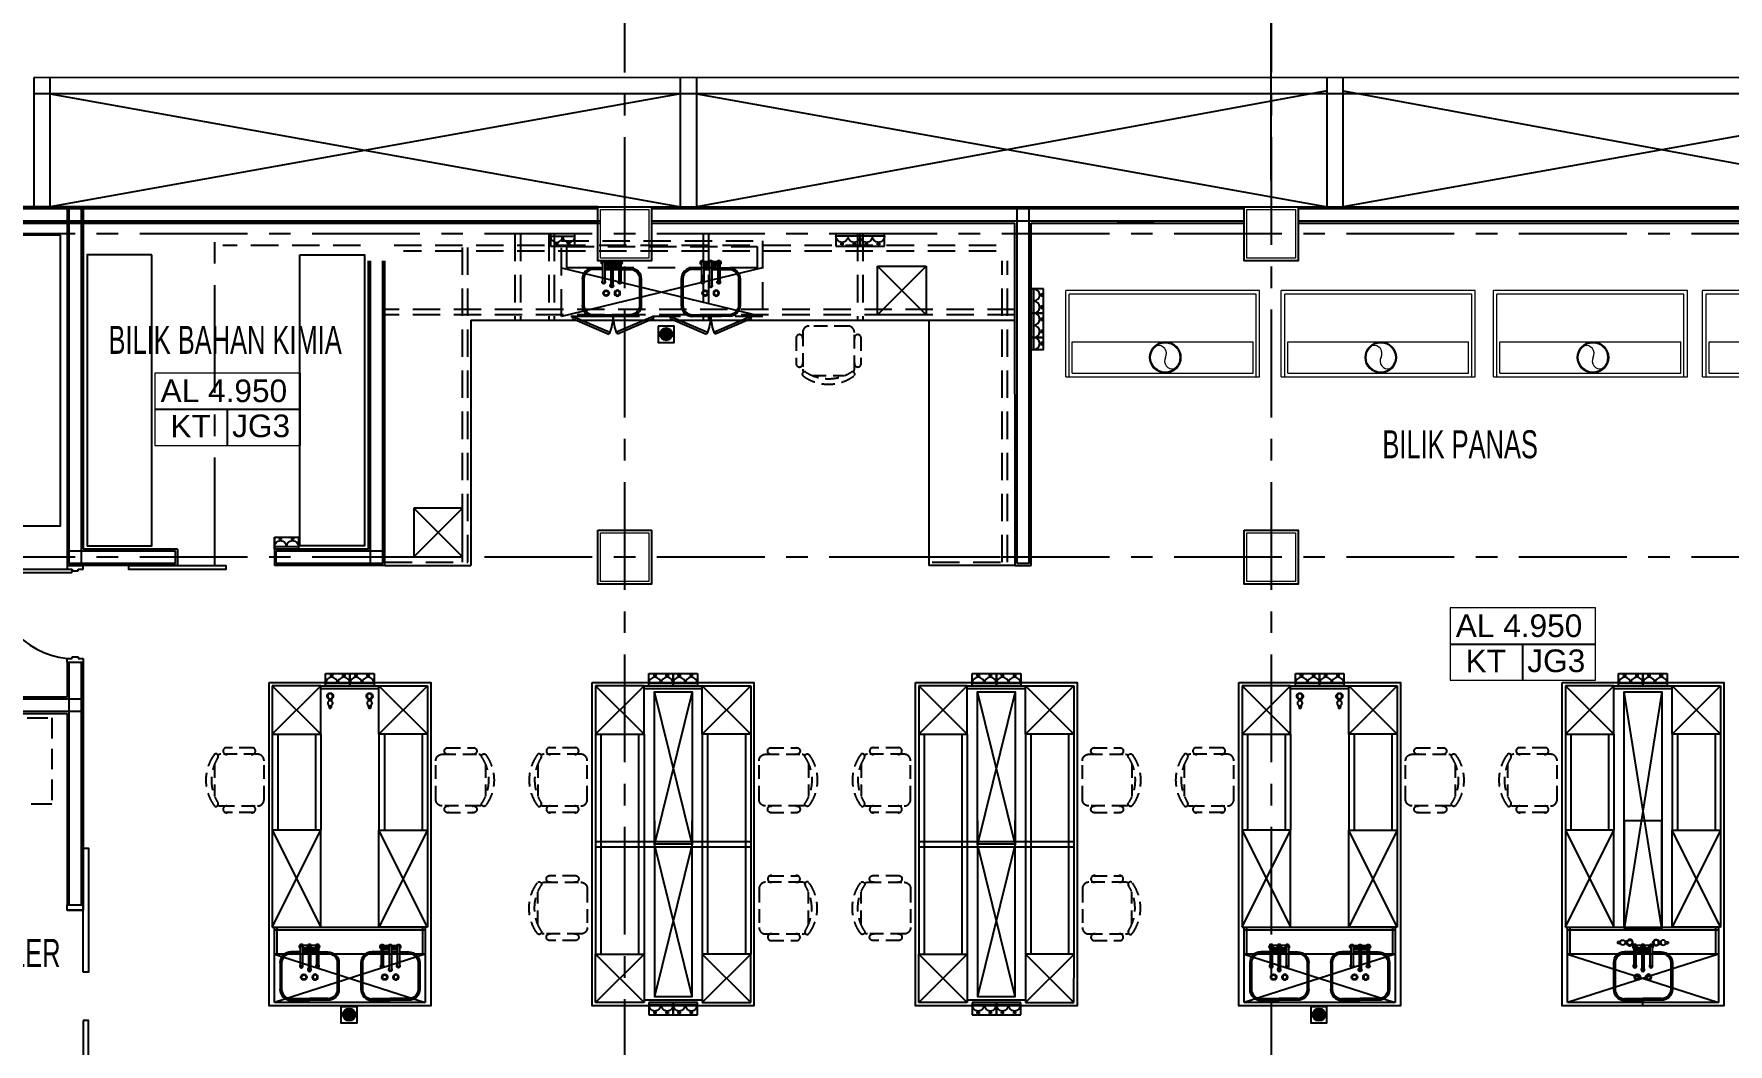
# Model space of a CAD drawing. Header units: millimetres. Extents: x 401562 to 564367, y -269451 to 12039.
# Drawn here: x 477010 to 492733, y -162283 to -152909 of the extents above; entities that cross this region are included whole.
import ezdxf

# ---------------------------------------------------------------- set-up
doc = ezdxf.new("R2010")
doc.units = ezdxf.units.MM
doc.header["$MEASUREMENT"] = 0
for name, pattern in [('CENTER', [2, 1.25, -0.25, 0.25, -0.25]), ('DASHED', [19.05, 12.7, -6.35]), ('DASHED2', [9.525, 6.35, -3.175]), ('HIDDEN', [0.375, 0.25, -0.125])]:
    doc.linetypes.add(name, pattern=pattern)
doc.layers.add('A-DOOR', color=1, linetype='Continuous', lineweight=9)
doc.layers.add('A-FLOR-OTLN', color=6, linetype='Continuous', lineweight=9)
for name, color, linetype in [('Bomba', 1, 'Continuous'), ('C-door', 1, 'Continuous'), ('D1-winglass', 131, 'Continuous'), ('G2-text', 3, 'Continuous'), ('GRID', 9, 'Continuous'), ('GRID LINE', 252, 'Continuous'), ('Hatch-wall', 240, 'Continuous'), ('KODING', 7, 'Continuous'), ('LINE', 1, 'Continuous'), ('PERABUT', 7, 'HIDDEN'), ('ROOF1', 7, 'Continuous'), ('SILING', 8, 'Continuous'), ('TANGGA', 7, 'Continuous'), ('WALL', 3, 'Continuous')]:
    doc.layers.add(name, color=color, linetype=linetype)
doc.styles.add('ARIAL', font='arial.ttf', dxfattribs={"width": 0.65, "height": 1.6})
doc.styles.add('ROMANS', font='romans.shx', dxfattribs={"height": 200})
doc.styles.add('S100-200H', font='romans.shx', dxfattribs={"width": 0.75, "height": 200})
doc.styles.get("Standard").update_dxf_attribs({"font": 'arial.ttf'})
doc.dimstyles.new('DIM-100', dxfattribs={"dimtxt": 200, "dimasz": 300, "dimexe": 200, "dimexo": 50, "dimgap": 100, "dimtad": 1, "dimtoh": 1, "dimdec": 0, "dimzin": 0, "dimdsep": 46, "dimtxsty": 'S100-200H', "dimcen": 0.09, "dimclrt": 2, "dimadec": 0, "dimazin": 0, "dimtfac": 1, "dimtdec": 0, "dimtix": 1, "dimtofl": 0, "dimtmove": 0, "dimatfit": 3, "dimfxl": 1, "dimtolj": 1, "dimtzin": 0, "dimarcsym": 0})

# ---------------------------------------------------------------- blocks, each defined once
blk = doc.blocks.new('A$C1B260A29')
at = {"color": 251, "linetype": 'DASHED', "ltscale": 200}
for p, q in [((450, 450), (0, 450)), ((450, 0), (0, 450)), ((0, 0), (450, 450)), ((0, 450), (0, 0)), ((450, 0), (450, 450)), ((0, 0), (450, 0))]:
    blk.add_line(p, q, dxfattribs=at)
blk = doc.blocks.new('A$C23DE115E')
at = {"color": 251, "linetype": 'DASHED', "ltscale": 200}
for p, q in [((900, 450), (0, 450)), ((900, 0), (0, 450)), ((0, 0), (900, 450)), ((0, 450), (0, 0)), ((900, 0), (900, 450)), ((0, 0), (900, 0))]:
    blk.add_line(p, q, dxfattribs=at)
blk = doc.blocks.new('A$C70506856')
at = {"color": 251, "linetype": 'DASHED', "ltscale": 250}
for p, q in [((0, 700), (1400, 700)), ((0, 0), (0, 700)), ((0, 675), (1400, 675)), ((25, 450), (25, 700)), ((1375, 700), (1375, 450)), ((1400, 700), (1400, 0)), ((1400, 450), (0, 450)), ((0, 450), (1400, 0)), ((1400, 450), (0, 0)), ((1400, 0), (0, 0))]:
    blk.add_line(p, q, dxfattribs=at)
blk = doc.blocks.new('A$C22D05862')
at = {"color": 141}
for p, q in [((0, 34, 163082), (0, 147, 163082)), ((0, 147, 163082), (225, 147, 163082)), ((225, 56, 163082), (0, 56, 163082)), ((225, 34, 163082), (0, 34, 163082)), ((74, 130, 163082), (39, 130, 163082)), ((56, 113, 163082), (56, 147, 163082)), ((187, 130, 163082), (152, 130, 163082)), ((169, 113, 163082), (169, 147, 163082)), ((225, 34, 163082), (225, 147, 163082)), ((225, 147, 163082), (451, 147, 163082)), ((225, 147, 163082), (225, 34, 163082)), ((451, 56, 163082), (225, 56, 163082)), ((451, 34, 163082), (225, 34, 163082)), ((299, 130, 163082), (264, 130, 163082)), ((282, 113, 163082), (282, 147, 163082)), ((412, 130, 163082), (377, 130, 163082)), ((394, 113, 163082), (394, 147, 163082)), ((451, 147, 163082), (451, 34, 163082))]:
    blk.add_line(p, q, dxfattribs=at)
for centre in [(56, 56, 163082), (169, 56, 163082), (282, 56, 163082), (394, 56, 163082)]:
    blk.add_arc(centre, 56.4, 0, 180, dxfattribs=at)
blk = doc.blocks.new('A$C55367BCA')
at = {"color": 141}
for p, q in [((25, 41, 163082), (0, 36, 163082)), ((0, 36, 163082), (0, 22, 163082)), ((25, 17, 163082), (0, 22, 163082)), ((25, 41, 163082), (28, 41, 163082)), ((25, 17, 163082), (28, 17, 163082)), ((93, 41, 163082), (68, 41, 163082)), ((93, 17, 163082), (68, 17, 163082))]:
    blk.add_line(p, q, dxfattribs=at)
for centre in [(48, 29, 163082), (113, 29, 163082)]:
    blk.add_circle(centre, 23.2, dxfattribs=at)
blk.add_arc((113, 29, 163082), 28.9, 203.5782, 156.4218, dxfattribs=at)
blk = doc.blocks.new('A$C5FFD5661')
at = {"layer": 'PERABUT', "color": 1, "linetype": 'Continuous', "ltscale": 0.3}
for p, q in [((188, 497, 163082), (188, 316, 163082)), ((208, 497, 163082), (208, 316, 163082)), ((256, 508, 163082), (216, 508, 163082)), ((216, 487, 163082), (256, 487, 163082)), ((263, 497, 163082), (263, 283, 163082)), ((283, 497, 163082), (283, 283, 163082)), ((331, 508, 163082), (291, 508, 163082)), ((291, 487, 163082), (331, 487, 163082)), ((338, 497, 163082), (338, 316, 163082)), ((358, 497, 163082), (358, 316, 163082)), ((0, 347, 163082), (0, 102, 163082)), ((15, 347, 163082), (15, 102, 163082)), ((188, 450, 163082), (102, 450, 163082)), ((188, 434, 163082), (102, 434, 163082)), ((208, 467, 163082), (263, 467, 163082)), ((263, 450, 163082), (208, 450, 163082)), ((263, 434, 163082), (208, 434, 163082)), ((283, 467, 163082), (338, 467, 163082)), ((338, 450, 163082), (283, 450, 163082)), ((338, 434, 163082), (283, 434, 163082)), ((358, 450, 163082), (444, 450, 163082)), ((358, 434, 163082), (444, 434, 163082)), ((531, 347, 163082), (531, 102, 163082)), ((546, 347, 163082), (546, 102, 163082)), ((102, 15, 163082), (273, 15, 163082)), ((102, 0, 163082), (273, 0, 163082)), ((444, 15, 163082), (273, 15, 163082)), ((444, 0, 163082), (273, 0, 163082))]:
    blk.add_line(p, q, dxfattribs=at)
for centre, radius, start, end in [((198, 497, 163082), 20.3, 300.5463, 239.4537), ((198, 497, 163082), 10.3, 0, 180), ((273, 497, 163082), 20.3, 300.5463, 239.4537), ((273, 497, 163082), 10.3, 0, 180), ((348, 497, 163082), 20.3, 300.5463, 239.4537), ((348, 497, 163082), 10.3, 0, 180), ((198, 316, 163082), 15.3, 132.3724, 47.6276), ((198, 316, 163082), 10.3, 180, 0), ((348, 316, 163082), 15.3, 132.3724, 47.6276), ((348, 316, 163082), 10.3, 180, 0), ((273, 283, 163082), 15.3, 132.3724, 47.6276), ((273, 283, 163082), 10.3, 180, 0)]:
    blk.add_arc(centre, radius, start, end, dxfattribs=at)
for centre, major_axis, start_param, end_param in [((102, 347, 163082), (64.4, -79.7), 2.467014, 4.032266), ((102, 347, 163082), (61.8, 61.8), 0.785398, 2.356194), ((221, 215, 163082), (23.3, 13.6), -1.315067, 4.968118), ((221, 215, 163082), (9.3, 17.7), 4.409671, 10.692856), ((102, 102, 163082), (72.5, -72.5), 3.926991, 5.497787), ((102, 102, 163082), (61.8, -61.8), 3.926991, 5.497787)]:
    blk.add_ellipse(centre, major_axis=major_axis, ratio=1, start_param=start_param, end_param=end_param, dxfattribs=at)
at = {"layer": 'PERABUT', "color": 1, "linetype": 'Continuous', "ltscale": 0.3, "extrusion": (0, 0, -1)}
for centre, major_axis, start_param, end_param in [((444, 347, 163082), (-64.4, -79.7), 2.467014, 4.032266), ((444, 347, 163082), (-61.8, 61.8), 0.785398, 2.356194), ((325, 215, 163082), (-23.3, 13.6), -1.315067, 4.968118), ((325, 215, 163082), (-9.3, 17.7), 4.409671, 10.692856), ((444, 102, 163082), (-72.5, -72.5), 3.926991, 5.497787), ((444, 102, 163082), (-61.8, -61.8), 3.926991, 5.497787)]:
    blk.add_ellipse(centre, major_axis=major_axis, ratio=1, start_param=start_param, end_param=end_param, dxfattribs=at)
blk = doc.blocks.new('A$C38130348')
at = {"layer": 'PERABUT', "color": 9, "linetype": 'DASHED', "ltscale": 10}
for p, q in [((480, 542, 163082), (140, 542, 163082)), ((437, 603, 163082), (182, 603, 163082)), ((540, 122, 163082), (540, 482, 163082)), ((80, 451, 163082), (80, 153, 163082)), ((140, 62, 163082), (480, 62, 163082)), ((437, 1, 163082), (182, 1, 163082))]:
    blk.add_line(p, q, dxfattribs=at)
for centre, radius, start, end in [((400, 302, 163082), 400, 143.1301, 216.8699), ((444, 302, 163082), 393, 147.5758, 212.4242), ((93, 524, 163082), 21.9, 327.9726, 126.6901), ((140, 482, 163082), 60, 90, 117.5844), ((191, 572, 163082), 31.2, 73.7398, 286.2602), ((429, 572, 163082), 31.2, 253.7398, 106.2602), ((480, 482, 163082), 60, 0, 90), ((93, 80, 163082), 21.9, 233.3099, 32.0274), ((140, 122, 163082), 60, 242.4156, 270), ((191, 31, 163082), 31.2, 73.7398, 286.2602), ((429, 31, 163082), 31.2, 253.7398, 106.2602), ((480, 122, 163082), 60, 270, 0)]:
    blk.add_arc(centre, radius, start, end, dxfattribs=at)
blk = doc.blocks.new('A$C3B5D5729')
at = {"color": 141}
for p, q in [((113, 225, 288527), (0, 225, 288527)), ((0, 225, 288527), (0, 0, 288527)), ((0, 225, 288527), (113, 225, 288527)), ((34, 169, 288527), (0, 169, 288527)), ((17, 152, 288527), (17, 186, 288527)), ((90, 0, 288527), (90, 225, 288527)), ((113, 0, 288527), (113, 225, 288527)), ((34, 56, 288527), (0, 56, 288527)), ((17, 39, 288527), (17, 74, 288527)), ((0, 0, 288527), (113, 0, 288527))]:
    blk.add_line(p, q, dxfattribs=at)
for centre in [(90, 169, 288527), (90, 56, 288527)]:
    blk.add_arc(centre, 56.4, 90, 270, dxfattribs=at)
blk = doc.blocks.new('A$C1D291586')
at = {"color": 141}
for p, q in [((147, 564, 163082), (34, 564, 163082)), ((34, 564, 163082), (34, 338, 163082)), ((56, 564, 163082), (56, 338, 163082)), ((113, 507, 163082), (147, 507, 163082)), ((130, 525, 163082), (130, 490, 163082)), ((147, 338, 163082), (147, 564, 163082)), ((34, 338, 163082), (147, 338, 163082)), ((147, 338, 163082), (34, 338, 163082)), ((34, 338, 163082), (34, 113, 163082)), ((56, 338, 163082), (56, 113, 163082)), ((113, 394, 163082), (147, 394, 163082)), ((130, 412, 163082), (130, 377, 163082)), ((147, 113, 163082), (147, 338, 163082)), ((113, 282, 163082), (147, 282, 163082)), ((113, 169, 163082), (147, 169, 163082)), ((130, 299, 163082), (130, 264, 163082)), ((130, 187, 163082), (130, 152, 163082)), ((34, 113, 163082), (147, 113, 163082)), ((56, 113, 163082), (56, 0, 163082)), ((113, 56, 163082), (147, 56, 163082)), ((130, 74, 163082), (130, 39, 163082))]:
    blk.add_line(p, q, dxfattribs=at)
at = {"color": 141, "elevation": 163082}
blk.add_lwpolyline([(34, 0), (147, 0), (147, 113), (34, 113)], close=True, dxfattribs=at)
at = {"color": 141}
for centre in [(56, 507, 163082), (56, 394, 163082), (56, 282, 163082), (56, 169, 163082), (56, 56, 163082)]:
    blk.add_arc(centre, 56.4, 270, 90, dxfattribs=at)
blk = doc.blocks.new('A$C5EC43A5D')
at = {"layer": 'A-DOOR', "color": 1, "ltscale": 250}
for p, q in [((1800, 800, 163082), (0, 800, 163082)), ((0, 800, 163082), (0, 0, 163082)), ((32, 800, 163082), (32, 32, 163082)), ((1767, 800, 163082), (1767, 32, 163082)), ((1800, 800, 163082), (1800, 0, 163082)), ((1739, 765, 163082), (61, 765, 163082)), ((61, 765, 163082), (61, 474, 163082)), ((1739, 765, 163082), (1739, 474, 163082)), ((1739, 474, 163082), (61, 474, 163082)), ((32, 32, 163082), (1767, 32, 163082)), ((0, 0, 163082), (1800, 0, 163082))]:
    blk.add_line(p, q, dxfattribs=at)
at = {"layer": 'A-DOOR', "color": 9, "ltscale": 250}
for radius in [146, 136]:
    blk.add_circle((876, 620, 163082), radius, dxfattribs=at)
for centre, start, end in [((807, 652, 163082), 332.9031, 100.2852), ((941, 583, 163082), 152.9031, 280.2852)]:
    blk.add_arc(centre, 75.3, start, end, dxfattribs=at)
blk = doc.blocks.new('900DOOR')
at = {"layer": 'C-door', "color": 12}
for p, q in [((-67, 855), (-67, 105)), ((-37, 855), (-67, 855)), ((-37, 855), (-37, 150)), ((-900, 150), (-865, 150)), ((-900, 150), (-900, 0)), ((-865, 150), (-865, 103)), ((-865, 103), (-850, 103)), ((-865, 47), (-865, 0)), ((-850, 47), (-865, 47)), ((-850, 103), (-850, 47)), ((-37, 105), (-67, 105)), ((-50, 103), (-50, 47)), ((-35, 103), (-50, 103)), ((-50, 47), (-35, 47)), ((-37, 150), (-37, 105)), ((0, 150), (-35, 150)), ((-35, 150), (-35, 103)), ((-35, 47), (-35, 0)), ((-35, 0), (0, 0)), ((0, 150), (0, 150)), ((0, 150), (0, 0)), ((-865, 0), (-900, 0))]:
    blk.add_line(p, q, dxfattribs=at)
at = {"layer": 'Hatch-wall', "color": 1, "ltscale": 2}
blk.add_arc((-72, 54), 799, 89.6306, 173.0743, dxfattribs=at)
blk = doc.blocks.new('_ArchTick')
at = {"color": 0, "linetype": 'ByBlock', "const_width": 0.15}
blk.add_lwpolyline([(-0.5, -0.5), (0.5, 0.5)], dxfattribs=at)
blk = doc.blocks.new('*D519')
at = {"layer": 'Bomba', "color": 1, "lineweight": -2, "ltscale": 75, "transparency": 16777216}
for p, q in [((468393, -154265), (468393, -150988)), ((520592, -154265), (520592, -150988)), ((468143, -151238), (520842, -151238))]:
    blk.add_line(p, q, dxfattribs=at)
at = {"layer": 'Bomba', "color": 1, "lineweight": -2, "ltscale": 75, "transparency": 16777216, "xscale": 250, "yscale": 250, "zscale": 250, "rotation": 180}
blk.add_blockref('_ArchTick', (468393, -151238), dxfattribs=at)
at = {"layer": 'Bomba', "color": 1, "lineweight": -2, "ltscale": 75, "transparency": 16777216, "xscale": 250, "yscale": 250, "zscale": 250}
blk.add_blockref('_ArchTick', (520592, -151238), dxfattribs=at)
at = {"layer": 'Bomba', "color": 3, "ltscale": 75, "transparency": 16777216, "insert": (488416, -150938), "char_height": 200, "width": 885.71, "attachment_point": 5, "style": 'ROMANS'}
blk.add_mtext('\\A1;52200', dxfattribs=at)
blk = doc.blocks.new('*D640')
at = {"layer": 'Bomba', "color": 1, "lineweight": -2, "ltscale": 75, "transparency": 16777216}
for p, q in [((488493, -154265), (488493, -151554)), ((494492, -154515), (494492, -151554)), ((488243, -151804), (494742, -151804))]:
    blk.add_line(p, q, dxfattribs=at)
at = {"layer": 'Bomba', "color": 1, "lineweight": -2, "ltscale": 75, "transparency": 16777216, "xscale": 250, "yscale": 250, "zscale": 250, "rotation": 180}
blk.add_blockref('_ArchTick', (488493, -151804), dxfattribs=at)
at = {"layer": 'Bomba', "color": 1, "lineweight": -2, "ltscale": 75, "transparency": 16777216, "xscale": 250, "yscale": 250, "zscale": 250}
blk.add_blockref('_ArchTick', (494492, -151804), dxfattribs=at)
at = {"layer": 'Bomba', "color": 3, "ltscale": 75, "transparency": 16777216, "insert": (491507, -151504), "char_height": 200, "width": 695.24, "attachment_point": 5, "style": 'ROMANS'}
blk.add_mtext('\\A1;6000', dxfattribs=at)

msp = doc.modelspace()

# ---------------------------------------------------------------- hatches: boundary and pattern name
at = {"layer": 'ROOF1'}
h = msp.add_hatch(dxfattribs=at)
h.set_pattern_fill('ANSI31', color=9, scale=100, angle=450, style=0)
h.set_pattern_definition([(315, (462253.469, -112903.301), (8.8388348, 8.8388348), [])])
edge = h.paths.add_edge_path()
edge.add_arc((482877.6, -155695), 50, 0, 360)
h = msp.add_hatch(dxfattribs=at)
h.set_pattern_fill('ANSI31', color=9, scale=100, angle=450, style=0)
h.set_pattern_definition([(315, (459311.477, -119217.46), (8.8388348, 8.8388348), [])])
edge = h.paths.add_edge_path()
edge.add_arc((479935.6, -162009.2), 50, 0, 360)
h = msp.add_hatch(dxfattribs=at)
h.set_pattern_fill('ANSI31', color=9, scale=100, angle=450, style=0)
h.set_pattern_definition([(315, (468311.477, -119217.46), (8.8388348, 8.8388348), [])])
edge = h.paths.add_edge_path()
edge.add_arc((488935.6, -162009.2), 50, 0, 360)

# ---------------------------------------------------------------- linework, layer by layer
at = {"color": 9, "linetype": 'DASHED', "ltscale": 20}
for p, q in [((480986.2, -157811.3), (480986.2, -154764.9)), ((481036.2, -157811.3), (481036.2, -154764.9)), ((481474.6, -154764.9), (481474.6, -155564.9)), ((481524.6, -154764.9), (481524.6, -155564.9)), ((481789.6, -154764.9), (481789.6, -155564.9)), ((481839.6, -154764.9), (481839.6, -155564.9)), ((483221.5, -154764.9), (483221.5, -155564.9)), ((483271.5, -154764.9), (483271.5, -155564.9)), ((484653.9, -154764.9), (484653.9, -155564.9)), ((484703.9, -154764.9), (484703.9, -155564.9)), ((480040.7, -154874), (478764.2, -154874)), ((485940, -154874), (480340.3, -154874)), ((485940, -154924), (480441.1, -154924)), ((485994.4, -157811.3), (485994.4, -155014.9)), ((486044.4, -157811.3), (486044.4, -155014.9)), ((486114.5, -155464.9), (480265.6, -155464.9)), ((486114.6, -155514.9), (480265.6, -155514.9)), ((480265.6, -157761.3), (481036.2, -157761.3)), ((480265.6, -157811.3), (481036.2, -157811.3)), ((485345, -157761.2), (486115.6, -157761.2)), ((485345, -157811.2), (486115.6, -157811.2))]:
    msp.add_line(p, q, dxfattribs=at)
at = {"color": 251, "linetype": 'DASHED', "ltscale": 250}
for p, q in [((481906.4, -155080.6), (483772.1, -155530.5)), ((483772.1, -155080.6), (481906.4, -155530.5)), ((479672.4, -158957.3, -163082.3), (480212.4, -158957.3, -163082.3)), ((482672.4, -158957.3, -163082.3), (483212.4, -158957.3, -163082.3)), ((485672.4, -158957.3, -163082.3), (486212.4, -158957.3, -163082.3)), ((488672.4, -158957.3, -163082.3), (489212.4, -158957.3, -163082.3)), ((491672.4, -158957.3, -163082.3), (492212.4, -158957.3, -163082.3)), ((479672.4, -158982.3, -163082.3), (480212.4, -158982.3, -163082.3)), ((482672.4, -158982.3, -163082.3), (483212.4, -158982.3, -163082.3)), ((485672.4, -158982.3, -163082.3), (486212.4, -158982.3, -163082.3)), ((488672.4, -158982.3, -163082.3), (489212.4, -158982.3, -163082.3)), ((491672.4, -158982.3, -163082.3), (492212.4, -158982.3, -163082.3)), ((482672.4, -161872.3, -163082.3), (483212.4, -161872.3, -163082.3)), ((485672.4, -161872.3, -163082.3), (486212.4, -161872.3, -163082.3))]:
    msp.add_line(p, q, dxfattribs=at)
at = {"color": 9}
for p, q in [((482007.5, -155549.6), (482015.8, -155530.5)), ((482007.5, -155549.6), (482345.6, -155696)), ((482015.8, -155530.5), (482353.8, -155676.8)), ((482756.2, -155530.5), (482418.2, -155676.8)), ((482764.5, -155549.6), (482426.5, -155696)), ((482764.5, -155549.6), (482756.2, -155530.5)), ((482914, -155549.6), (482922.3, -155530.5)), ((482914, -155549.6), (483252, -155696)), ((482922.3, -155530.5), (483260.3, -155676.8)), ((483662.7, -155530.5), (483324.7, -155676.8)), ((483671, -155549.6), (483333, -155696)), ((483671, -155549.6), (483662.7, -155530.5)), ((482353.8, -155676.8), (482345.6, -155696)), ((482418.2, -155676.8), (482426.5, -155696)), ((483260.3, -155676.8), (483252, -155696)), ((483324.7, -155676.8), (483333, -155696)), ((479222.4, -159407.3, -163082.3), (479222.4, -160297.3, -163082.3)), ((479272.4, -159407.3, -163082.3), (479272.4, -160297.3, -163082.3)), ((479622.4, -159407.3, -163082.3), (479622.4, -160297.3, -163082.3)), ((479672.4, -159407.3, -163082.3), (479672.4, -160297.3, -163082.3)), ((480212.4, -159407.3, -163082.3), (480212.4, -160297.3, -163082.3)), ((480262.4, -159407.3, -163082.3), (480262.4, -160297.3, -163082.3)), ((480612.4, -159407.3, -163082.3), (480612.4, -160297.3, -163082.3)), ((480662.4, -159407.3, -163082.3), (480662.4, -160297.3, -163082.3)), ((482222.4, -159407.3, -163082.3), (482222.4, -161447.3, -163082.3)), ((482272.4, -159407.3, -163082.3), (482272.4, -161447.3, -163082.3)), ((482622.4, -159407.3, -163082.3), (482622.4, -161447.3, -163082.3)), ((482672.4, -159407.3, -163082.3), (482672.4, -161447.3, -163082.3)), ((483213.1, -159407.2, -163082.3), (483213.1, -161447.7, -163082.3)), ((483262.4, -159407.3, -163082.3), (483262.4, -161447.7, -163082.3)), ((483612.4, -159407.3, -163082.3), (483612.4, -161448.2, -163082.3)), ((483662.4, -159407.3, -163082.3), (483662.4, -161448.3, -163082.3)), ((485222.4, -159407.3, -163082.3), (485222.4, -161447.3, -163082.3)), ((485272.4, -159407.3, -163082.3), (485272.4, -161447.3, -163082.3)), ((485622.4, -159407.3, -163082.3), (485622.4, -161447.3, -163082.3)), ((485672.4, -159407.3, -163082.3), (485672.4, -161447.3, -163082.3)), ((486213.1, -159407.2, -163082.3), (486213.1, -161447.7, -163082.3)), ((486262.4, -159407.3, -163082.3), (486262.4, -161447.7, -163082.3)), ((486612.4, -159407.3, -163082.3), (486612.4, -161448.2, -163082.3)), ((486662.4, -159407.3, -163082.3), (486662.4, -161448.3, -163082.3)), ((488222.4, -159407.3, -163082.3), (488222.4, -160297.3, -163082.3)), ((488272.4, -159407.3, -163082.3), (488272.4, -160297.3, -163082.3)), ((488622.4, -159407.3, -163082.3), (488622.4, -160297.3, -163082.3)), ((488672.4, -159407.3, -163082.3), (488672.4, -160297.3, -163082.3)), ((489212.4, -159407.3, -163082.3), (489212.4, -160297.3, -163082.3)), ((489262.4, -159407.3, -163082.3), (489262.4, -160297.3, -163082.3)), ((489612.4, -159407.3, -163082.3), (489612.4, -160297.3, -163082.3)), ((489662.4, -159407.3, -163082.3), (489662.4, -160297.3, -163082.3)), ((491222.4, -159407.3, -163082.3), (491222.4, -160297.3, -163082.3)), ((491272.4, -159407.3, -163082.3), (491272.4, -160297.3, -163082.3)), ((491622.4, -159407.3, -163082.3), (491622.4, -160297.3, -163082.3)), ((491672.4, -159407.3, -163082.3), (491672.4, -160297.3, -163082.3)), ((492212.4, -159407.3, -163082.3), (492212.4, -160297.3, -163082.3)), ((492262.4, -159407.3, -163082.3), (492262.4, -160297.3, -163082.3)), ((492612.4, -159407.3, -163082.3), (492612.4, -160297.3, -163082.3)), ((492662.4, -159407.3, -163082.3), (492662.4, -160297.3, -163082.3)), ((482222.4, -160402.3, -163082.3), (483662.4, -160402.3, -163082.3)), ((482222.4, -160452.3, -163082.3), (483662.4, -160452.3, -163082.3)), ((485222.4, -160402.3, -163082.3), (486662.4, -160402.3, -163082.3)), ((485222.4, -160452.3, -163082.3), (486662.4, -160452.3, -163082.3))]:
    msp.add_line(p, q, dxfattribs=at)
at = {"color": 30}
for p, q in [((483117.9, -159014.8, -163082.3), (482767.9, -160427.3, -163082.3)), ((483117.9, -160427.3, -163082.3), (482767.9, -159014.8, -163082.3)), ((486117.9, -159014.8, -163082.3), (485767.9, -160427.3, -163082.3)), ((486117.9, -160427.3, -163082.3), (485767.9, -159014.8, -163082.3)), ((492117.9, -159014.8, -163082.3), (491767.9, -161209.8, -163082.3)), ((492117.9, -161209.8, -163082.3), (491767.9, -159014.8, -163082.3)), ((482767.9, -160209.8, -163082.3), (482767.9, -161209.8, -163082.3)), ((483117.9, -161209.8, -163082.3), (483117.9, -160209.8, -163082.3)), ((485767.9, -160209.8, -163082.3), (485767.9, -161209.8, -163082.3)), ((486117.9, -161209.8, -163082.3), (486117.9, -160209.8, -163082.3)), ((492117.9, -160209.8, -163082.3), (491767.9, -160209.8, -163082.3)), ((491767.9, -160209.8, -163082.3), (491767.9, -161209.8, -163082.3)), ((492117.9, -161209.8, -163082.3), (492117.9, -160209.8, -163082.3)), ((483117.9, -161839.8, -163082.3), (482767.9, -160427.3, -163082.3)), ((483117.9, -160427.3, -163082.3), (482767.9, -161839.8, -163082.3)), ((486117.9, -161839.8, -163082.3), (485767.9, -160427.3, -163082.3)), ((486117.9, -160427.3, -163082.3), (485767.9, -161839.8, -163082.3))]:
    msp.add_line(p, q, dxfattribs=at)
at = {"color": 9, "linetype": 'DASHED', "ltscale": 20}
for points in [[(483772.1, -155530.5), (481906.4, -155530.5), (481906.4, -154830.6), (483772.1, -154830.6)], [(483722.1, -155080.6), (481956.4, -155080.6), (481956.4, -154880.6), (483722.1, -154880.6)]]:
    msp.add_lwpolyline(points, close=True, dxfattribs=at)
at = {"color": 4, "elevation": -163082.3}
for points in [[(479192.4, -158927.3), (480692.4, -158927.3), (480692.4, -161927.3), (479192.4, -161927.3)], [(482192.4, -158927.3), (483692.4, -158927.3), (483692.4, -161927.3), (482192.4, -161927.3)], [(485192.4, -158927.3), (486692.4, -158927.3), (486692.4, -161927.3), (485192.4, -161927.3)], [(488192.4, -158927.3), (489692.4, -158927.3), (489692.4, -161927.3), (488192.4, -161927.3)], [(491192.4, -158927.3), (492692.4, -158927.3), (492692.4, -161927.3), (491192.4, -161927.3)]]:
    msp.add_lwpolyline(points, close=True, dxfattribs=at)
at = {"color": 30, "elevation": -163082.3}
for points in [[(482767.9, -160427.3), (482767.9, -159014.8), (483117.9, -159014.8), (483117.9, -160427.3)], [(485767.9, -160427.3), (485767.9, -159014.8), (486117.9, -159014.8), (486117.9, -160427.3)], [(491767.9, -161209.8), (491767.9, -159014.8), (492117.9, -159014.8), (492117.9, -161209.8)], [(482767.9, -160427.3), (482767.9, -161839.8), (483117.9, -161839.8), (483117.9, -160427.3)], [(485767.9, -160427.3), (485767.9, -161839.8), (486117.9, -161839.8), (486117.9, -160427.3)]]:
    msp.add_lwpolyline(points, close=True, dxfattribs=at)
at = {"color": 9}
for centre, start, end in [((481995, -155530.5), 336.5897, 0), ((482777, -155530.5), 180, 203.4103), ((482901.5, -155530.5), 336.5897, 0), ((483683.5, -155530.5), 180, 203.4103)]:
    msp.add_arc(centre, 391, start, end, dxfattribs=at)
at = {"layer": 'A-FLOR-OTLN', "color": 6, "linetype": 'Continuous', "ltscale": 12}
for points in [[(482267, -154539.9), (482718.1, -154539.9), (482718.1, -154989.9), (482267, -154989.9)], [(488267, -154539.9), (488718.1, -154539.9), (488718.1, -154989.9), (488267, -154989.9)], [(482267, -157539.9), (482718.1, -157539.9), (482718.1, -157989.9), (482267, -157989.9)], [(488267, -157539.9), (488718.1, -157539.9), (488718.1, -157989.9), (488267, -157989.9)]]:
    msp.add_lwpolyline(points, close=True, dxfattribs=at)
at = {"layer": 'GRID', "linetype": 'CENTER', "ltscale": 800}
for p, q in [((482492, -150667.4), (482491.7, -178764.9)), ((488492, -150667.4), (488491.7, -178764.9)), ((520591.9, -154764.9), (451392.6, -154764.9)), ((478689.2, -157840.3), (478689.2, -154764.9)), ((520591.9, -157764.9), (451392.6, -157764.9))]:
    msp.add_line(p, q, dxfattribs=at)
at = {"layer": 'GRID'}
for p, q in [((489011.8, -153437.4), (483161.8, -154514.9)), ((489161.9, -153437.5), (495011.8, -154514.9)), ((483011.9, -153465.4), (477161.8, -154514.9)), ((477161.9, -153464.9), (483011.8, -154514.9)), ((483161.9, -153465.4), (489011.7, -154514.9)), ((495011.9, -153466.4), (489161.7, -154514.9))]:
    msp.add_line(p, q, dxfattribs=at)
at = {"layer": 'GRID LINE', "color": 4, "ltscale": 250}
for p, q in [((481065.6, -155564.9), (486114.3, -155564.9)), ((481065.6, -155564.9), (481065.6, -157840.3)), ((485315.6, -155564.9), (485315.6, -157840.3)), ((480265.6, -157840.3), (481065.6, -157840.3)), ((486115.6, -157840.3), (485315.6, -157840.3))]:
    msp.add_line(p, q, dxfattribs=at)
for points in [[(477256.5, -154775.3), (476656.5, -154775.3), (476656.5, -157475.3), (477256.5, -157475.3)], [(478104.4, -154960.6), (477504.4, -154960.6), (477504.4, -157660.6), (478104.4, -157660.6)], [(479479.5, -154960.6), (480079.5, -154960.6), (480079.5, -157660.6), (479479.5, -157660.6)]]:
    msp.add_lwpolyline(points, close=True, dxfattribs=at)
at = {"layer": 'KODING', "color": 1, "linetype": 'Continuous'}
for p, q in [((478132.5, -156391.6), (479483, -156391.6)), ((478807.8, -156726.9), (478807.8, -156391.6)), ((490152.1, -158571.4), (491502.6, -158571.4)), ((490827.4, -158906.7), (490827.4, -158571.4))]:
    msp.add_line(p, q, dxfattribs=at)
at = {"layer": 'KODING', "color": 7, "linetype": 'Continuous', "lineweight": 20}
for points in [[(479483, -156726.9), (479483, -156056.3), (478132.5, -156056.3), (478132.5, -156726.9)], [(491502.6, -158906.7), (491502.6, -158236.1), (490152.1, -158236.1), (490152.1, -158906.7)]]:
    msp.add_lwpolyline(points, close=True, dxfattribs=at)
at = {"layer": 'LINE', "color": 9, "linetype": 'Continuous', "ltscale": 2000}
for p, q in [((477317.6, -154514.9), (477317.6, -157840.3)), ((477467.6, -154514.9), (477467.6, -157690.3)), ((480441.1, -154664.9), (481612.8, -154664.9)), ((480115.6, -157690.3), (480115.6, -155014.9)), ((480265.6, -157840.3), (480265.6, -155014.9)), ((477317.6, -158740.3), (477317.6, -159064.9)), ((477467.6, -158740.3), (477467.6, -160989.9)), ((477317.6, -159064.9, 326164.7), (474467.6, -159064.9, 326164.7)), ((474467.6, -159215, 326164.7), (477317.6, -159215, 326164.7)), ((477317.6, -159215), (477317.6, -160989.9))]:
    msp.add_line(p, q, dxfattribs=at)
at = {"layer": 'LINE', "color": 1}
msp.add_line((491942.4, -161927.3, -163082.3), (491942.4, -161876.1, -163082.3), dxfattribs=at)
at = {"layer": 'LINE', "color": 9, "linetype": 'Continuous', "ltscale": 2000}
for points in [[(482242, -154514.9), (482743.1, -154514.9), (482743.1, -155014.9), (482242, -155014.9)], [(488242, -154514.9), (488743.1, -154514.9), (488743.1, -155014.9), (488242, -155014.9)], [(482242, -157514.9), (482743.1, -157514.9), (482743.1, -158014.9), (482242, -158014.9)], [(488242, -157514.9), (488743.1, -157514.9), (488743.1, -158014.9), (488242, -158014.9)]]:
    msp.add_lwpolyline(points, close=True, dxfattribs=at)
at = {"layer": 'LINE', "color": 1, "elevation": 326164.7}
msp.add_lwpolyline([(477467.6, -160989.9), (477467.6, -161039.9), (477317.6, -161039.9), (477317.6, -160989.9)], close=True, dxfattribs=at)
at = {"layer": 'PERABUT', "color": 9, "linetype": 'DASHED2', "ltscale": 30}
msp.add_lwpolyline([(477176.1, -160056.1), (476376.1, -160056.1), (476376.1, -159256.1), (477176.1, -159256.1)], close=True, dxfattribs=at)
at = {"layer": 'ROOF1', "color": 9}
msp.add_lwpolyline([(482801.9, -155621.5), (482801.9, -155771.5), (482951.9, -155771.5), (482951.9, -155621.5)], close=True, dxfattribs=at)
at = {"layer": 'ROOF1', "color": 9, "elevation": -163082.3}
for points in [[(479859.9, -161935.6), (479859.9, -162085.6), (480009.9, -162085.6), (480009.9, -161935.6)], [(488859.9, -161935.6), (488859.9, -162085.6), (489009.9, -162085.6), (489009.9, -161935.6)]]:
    msp.add_lwpolyline(points, close=True, dxfattribs=at)
at = {"layer": 'ROOF1', "color": 9}
for centre, radius in [((482877.6, -155695), 58), ((482877.6, -155695), 50), ((479935.6, -162009.2, -163082.3), 58), ((479935.6, -162009.2, -163082.3), 50), ((488935.6, -162009.2, -163082.3), 58), ((488935.6, -162009.2, -163082.3), 50)]:
    msp.add_circle(centre, radius, dxfattribs=at)
at = {"layer": 'SILING', "color": 9}
for p, q in [((482242, -154514.9), (474643.1, -154514.9)), ((482743.1, -154514.9), (488242, -154514.9)), ((488743.1, -154514.9), (494242, -154514.9)), ((482242, -154664.9), (474643.1, -154664.9)), ((474961.8, -154664.9), (482267, -154664.9)), ((477687.3, -154664.9), (479940, -154664.9)), ((482743.1, -154664.9), (486114.2, -154664.9)), ((486115.6, -157840.3), (486114.2, -154664.9)), ((486265.6, -157840.3), (486265.6, -154664.9)), ((486265.6, -154664.9), (488242, -154664.9)), ((486441.1, -154664.9), (486912.8, -154664.9)), ((487406.9, -154664.9), (487062.8, -154665)), ((488743.1, -154664.9), (494242, -154664.9)), ((478341.7, -157690.3), (477467.6, -157690.3)), ((478341.7, -157690.3), (478341.7, -157840.3)), ((479241.6, -157690.3), (479241.6, -157840.3)), ((480115.6, -157690.3), (479241.6, -157690.3)), ((478341.7, -157840.3), (477317.6, -157840.3)), ((480265.6, -157840.3), (479241.6, -157840.3)), ((480265.6, -157840.3), (480115.6, -157840.3)), ((486115.6, -157840.3), (486265.6, -157840.3)), ((477317.6, -160989.9, 326164.7), (477467.6, -160989.9, 326164.7)), ((477317.6, -161039.9, 326164.7), (477467.6, -161039.9, 326164.7))]:
    msp.add_line(p, q, dxfattribs=at)
at = {"layer": 'SILING', "color": 4}
msp.add_lwpolyline([(477891.7, -157840.3), (478791.7, -157840.3), (478791.7, -157877.9), (477891.7, -157877.9)], close=True, dxfattribs=at)
at = {"layer": 'SILING', "color": 4, "elevation": 248726.1}
for points in [[(477467.6, -161615.2), (477467.6, -160465.2), (477517.6, -160465.2), (477517.6, -161615.2)], [(477467.6, -162064.9), (477467.6, -163214.9), (477517.6, -163214.9), (477517.6, -162064.9)]]:
    msp.add_lwpolyline(points, close=True, dxfattribs=at)
at = {"layer": 'TANGGA'}
for p, q in [((477011.8, -154514.9), (477011.9, -153314.9)), ((501161.8, -153316.9), (477011.9, -153314.9)), ((477161.8, -154514.9), (477161.9, -153314.9)), ((483011.8, -154514.9), (483011.9, -153314.9)), ((483161.8, -154514.9), (483161.9, -153315.4)), ((489011.7, -154514.9), (489011.8, -153315.9)), ((489161.7, -154514.9), (489161.8, -153315.9)), ((501161.8, -153466.9), (477011.9, -153464.9))]:
    msp.add_line(p, q, dxfattribs=at)
at = {"layer": 'WALL'}
for p, q in [((482242, -154532.9), (474643.1, -154532.9)), ((477335.6, -154514.9), (477335.6, -157822.3)), ((477449.6, -154514.9), (477449.6, -157822.3)), ((488242, -154532.9), (482743.1, -154532.9)), ((486133.6, -157822.3), (486133.6, -154532.9)), ((486247.6, -157822.3), (486247.6, -154532.9)), ((494242, -154532.9), (488743.1, -154532.9)), ((482267, -154646.8), (474643.1, -154646.8)), ((483779.7, -154646.8), (482743.1, -154646.8)), ((488242, -154646.8), (483218.8, -154646.8)), ((494242, -154646.9), (488743.1, -154646.9)), ((480133.6, -157822.3), (480133.6, -155014.9)), ((480247.6, -157822.3), (480247.6, -155014.9)), ((478323.7, -157708.3), (477335.6, -157708.3)), ((478323.7, -157822.3), (477335.6, -157822.3)), ((478323.7, -157822.3), (478323.7, -157708.3)), ((479259.6, -157822.3), (479259.6, -157708.3)), ((480133.6, -157708.3), (479259.6, -157708.3)), ((480133.6, -157822.3), (479259.6, -157822.3)), ((480247.6, -157708.3), (480133.6, -157708.3)), ((480247.6, -157822.3), (480133.6, -157822.3)), ((486247.6, -157822.3), (486133.6, -157822.3)), ((477335.6, -158740.3), (477335.6, -160989.9)), ((477449.6, -158740.3), (477449.6, -160989.9)), ((477449.6, -159082.9, 326164.7), (474335.6, -159082.9, 326164.7)), ((477449.6, -159196.9, 326164.7), (474335.6, -159196.9, 326164.7))]:
    msp.add_line(p, q, dxfattribs=at)

# ---------------------------------------------------------------- block references
at = {"color": 0, "xscale": -1, "rotation": 270}
msp.add_blockref('A$C1B260A29', (484839.1, -155514.9), dxfattribs=at)
at = {"color": 0, "rotation": 90.00000000000001}
msp.add_blockref('A$C1B260A29', (480986.2, -157761.3), dxfattribs=at)
at = {"color": 9}
for name, p in [('A$C1B260A29', (479222.4, -159407.3, -163082.3)), ('A$C1B260A29', (482222.4, -159407.3, -163082.3)), ('A$C1B260A29', (485222.4, -159407.3, -163082.3)), ('A$C1B260A29', (488222.4, -159407.3, -163082.3)), ('A$C1B260A29', (491222.4, -159407.3, -163082.3)), ('A$C70506856', (479242.4, -161897.3, -163082.3)), ('A$C70506856', (488242.4, -161897.3, -163082.3)), ('A$C70506856', (491242.4, -161897.3, -163082.3))]:
    msp.add_blockref(name, p, dxfattribs=at)
at = {"color": 9, "xscale": -1}
for p in [(480662.4, -159407.3, -163082.3), (483662.4, -159407.3, -163082.3), (486662.4, -159407.3, -163082.3), (489662.4, -159407.3, -163082.3), (492662.4, -159407.3, -163082.3)]:
    msp.add_blockref('A$C1B260A29', p, dxfattribs=at)
at = {"color": 9}
for name, p, rotation in [('A$C23DE115E', (479222.4, -160297.3, -163082.3), 269.9999999999999), ('A$C23DE115E', (488222.4, -160297.3, -163082.3), 269.9999999999999), ('A$C23DE115E', (491222.4, -160297.3, -163082.3), 269.9999999999999), ('A$C1B260A29', (483663.1, -161448.3, -163082.3), 179.9208206558448), ('A$C1B260A29', (486663.1, -161448.3, -163082.3), 179.9208206558448)]:
    msp.add_blockref(name, p, dxfattribs=dict(at, rotation=rotation))
at = {"color": 9, "xscale": -1}
for name, p, rotation in [('A$C23DE115E', (480662.4, -160297.3, -163082.3), 90), ('A$C23DE115E', (489662.4, -160297.3, -163082.3), 90), ('A$C23DE115E', (492662.4, -160297.3, -163082.3), 90), ('A$C1B260A29', (482222.4, -161447.3, -163082.3), 180), ('A$C1B260A29', (485222.4, -161447.3, -163082.3), 180)]:
    msp.add_blockref(name, p, dxfattribs=dict(at, rotation=rotation))
at = {"layer": 'D1-winglass', "rotation": 90.00000000000001}
msp.add_blockref('900DOOR', (477467.6, -157840.3), dxfattribs=at)
at = {"layer": 'LINE', "color": 1}
for name, p, rotation in [('A$C3B5D5729', (482029.6, -154877.7), 89.99915033042501), ('A$C5EC43A5D', (488385.5, -155291.4), 180), ('A$C5EC43A5D', (490386, -155291.4), 180), ('A$C5EC43A5D', (492354.6, -155291.4), 180), ('A$C5EC43A5D', (494295.3, -155291.4), 180), ('A$C38130348', (484686.5, -156159.8), 90), ('A$C38130348', (484280, -160719.2, -163082.3), 180), ('A$C38130348', (487280, -160719.2, -163082.3), 180)]:
    msp.add_blockref(name, p, dxfattribs=dict(at, rotation=rotation))
at = {"layer": 'LINE', "color": 1, "xscale": -1}
for name, p, rotation in [('A$C22D05862', (484453.8, -154731.1), 180), ('A$C3B5D5729', (479467, -157577.6), 90.00084966957502), ('A$C55367BCA', (479730.6, -159167.5, -163082.3), 270), ('A$C55367BCA', (480096.3, -159167.5, -163082.3), 270), ('A$C55367BCA', (488730.6, -159167.5, -163082.3), 270), ('A$C55367BCA', (489096.3, -159167.5, -163082.3), 270), ('A$C38130348', (481605.9, -160719.2, -163082.3), 180), ('A$C38130348', (484605.9, -160719.2, -163082.3), 180), ('A$C22D05862', (482717, -161863.5, -163082.3), 180), ('A$C22D05862', (485717, -161863.5, -163082.3), 180)]:
    msp.add_blockref(name, p, dxfattribs=dict(at, rotation=rotation))
for name, p in [('A$C5FFD5661', (482645.7, -155529.3)), ('A$C5FFD5661', (483563.9, -155529.3)), ('A$C38130348', (481280, -160135.4, -163082.3)), ('A$C38130348', (484280, -160135.4, -163082.3)), ('A$C38130348', (487280, -160135.4, -163082.3)), ('A$C38130348', (490280, -160135.4, -163082.3)), ('A$C55367BCA', (492177.6, -161370.4, -163082.3)), ('A$C5FFD5661', (480590.5, -161876.1, -163082.3)), ('A$C5FFD5661', (489590.5, -161876.1, -163082.3))]:
    msp.add_blockref(name, p, dxfattribs=at)
at = {"layer": 'LINE', "color": 1}
for name, p in [('A$C1D291586', (486231.8, -155838.7)), ('A$C22D05862', (479717, -158991.1, -163082.3)), ('A$C22D05862', (482717, -158991.1, -163082.3)), ('A$C22D05862', (485717, -158991.1, -163082.3)), ('A$C22D05862', (488717, -158991.1, -163082.3)), ('A$C22D05862', (491717, -158991.1, -163082.3)), ('A$C38130348', (478605.9, -160135.4, -163082.3)), ('A$C38130348', (481605.9, -160135.4, -163082.3)), ('A$C38130348', (484605.9, -160135.4, -163082.3)), ('A$C38130348', (487605.9, -160135.4, -163082.3)), ('A$C38130348', (490605.9, -160135.4, -163082.3)), ('A$C55367BCA', (491707.3, -161370.4, -163082.3)), ('A$C5FFD5661', (479294.3, -161876.1, -163082.3)), ('A$C5FFD5661', (488294.3, -161876.1, -163082.3)), ('A$C5FFD5661', (491669.3, -161876.1, -163082.3))]:
    msp.add_blockref(name, p, dxfattribs=at)

# ---------------------------------------------------------------- texts
at = {"layer": 'G2-text', "linetype": 'Continuous', "char_height": 260, "attachment_point": 5, "style": 'ARIAL'}
for s, insert in [('BILIK BAHAN KIMIA  ', (478784.6, -155747.9, 387324.2)), ('BILIK CHILLER', (476437, -161439.8, 983991.9))]:
    msp.add_mtext_dynamic_manual_height_columns(s, width=8206.956, gutter_width=1, heights=[0], dxfattribs=dict(at, insert=insert))
at = {"layer": 'G2-text', "linetype": 'Continuous', "insert": (490246.1, -156718.7, 937730.6), "char_height": 260, "width": 8206.956, "attachment_point": 5, "style": 'ARIAL'}
msp.add_mtext('BILIK PANAS', dxfattribs=at)
at = {"layer": 'KODING', "color": 0, "linetype": 'Continuous', "char_height": 210, "width": 1404.659, "attachment_point": 8, "line_spacing_factor": 0.798462}
for s, insert in [('AL 4.950', (478773, -156328.7, -103189.1)), ('{\\fArial|b0|i0|c0|p34;KT}', (478464.6, -156654, -103189.1)), ('{\\fArial|b0|i0|c0|p34;JG3}', (479118.6, -156654, -103189.1)), ('AL 4.950', (490792.6, -158508.6, -103189.1)), ('{\\fArial|b0|i0|c0|p34;KT}', (490484.2, -158833.9, -103189.1)), ('{\\fArial|b0|i0|c0|p34;JG3}', (491138.2, -158833.9, -103189.1))]:
    msp.add_mtext(s, dxfattribs=dict(at, insert=insert))

# ---------------------------------------------------------------- dimensions: what is measured, and where the dimension line sits
at = {"layer": 'Bomba', "color": 1, "ltscale": 75}
for base, p1, p2, text, picture, middle in [((520591.9, -151237.6, 40763.3), (468392.6, -154514.9), (520591.9, -154515.1), '52200', '*D519', (488416, -151237.6, 40763.3)), ((494491.9, -151804, 387324.2), (488492.6, -154514.9), (494491.9, -154764.9), '6000', '*D640', (491507.4, -151804, 387324.2))]:
    dim = msp.add_linear_dim(base=base, p1=p1, p2=p2, text=text, dimstyle='DIM-100', override={"dimtxt": 50, "dimasz": 250, "dimexe": 250, "dimexo": 250, "dimgap": 200, "dimtoh": 0, "dimtxsty": 'ROMANS', "dimblk": 'ArchTick', "dimdle": 250, "dimclrd": 1, "dimclre": 1, "dimclrt": 3, "dimfxl": 150}, dxfattribs=at)
    dim.commit()
    dim.dimension.update_dxf_attribs({"geometry": picture, "text_midpoint": middle, "dimtype": 160})

doc.saveas('drawing.dxf')
